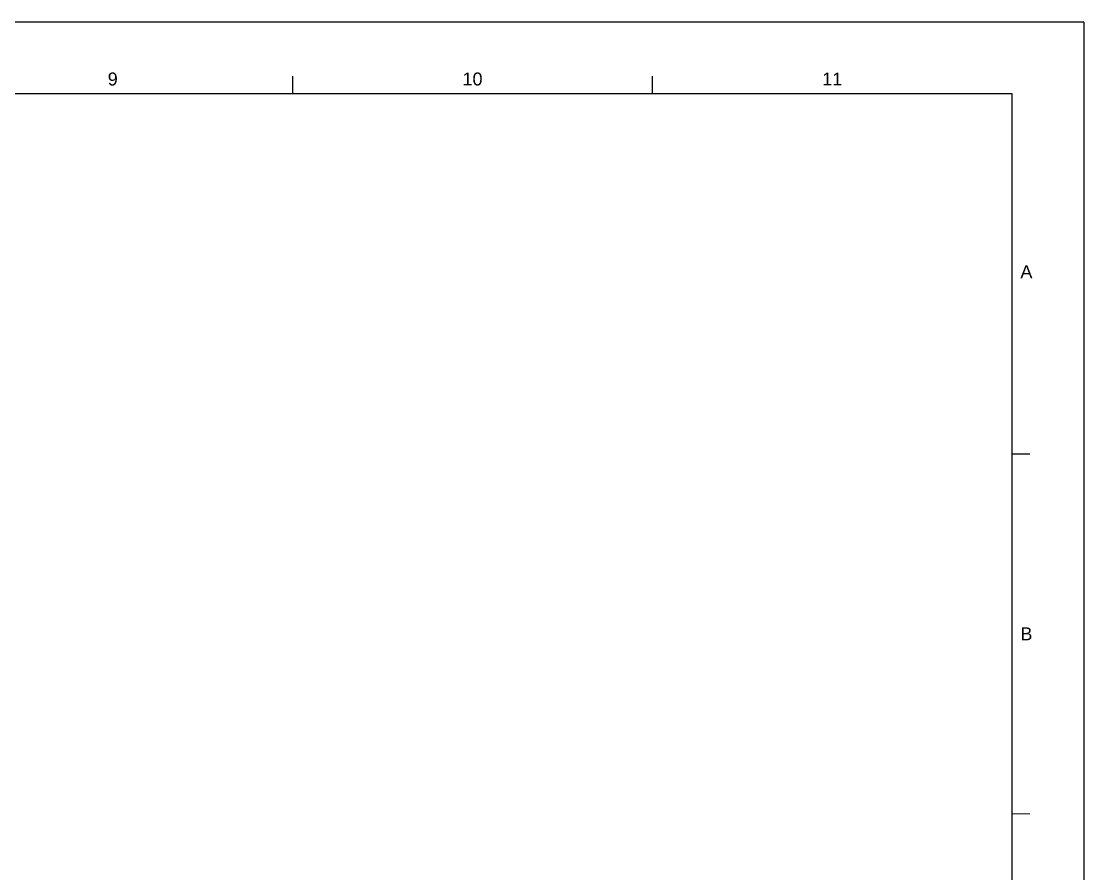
# Paper-space layout 'A000' of a CAD drawing. Header units: millimetres. Extents: x -1 to 593, y -175 to 419.
# Drawn here: x 442.5 to 590.3, y 300.8 to 419.2 of the extents above; entities that cross this region are included whole.
import ezdxf
from ezdxf.enums import TextEntityAlignment as Align

# ---------------------------------------------------------------- set-up
doc = ezdxf.new("R2010")
doc.units = ezdxf.units.MM
doc.header["$MEASUREMENT"] = 0
doc.layers.add('G-ANNO-NPLT', color=210, linetype='Continuous', plot=False)
doc.layers.add('G-ANNO-TEXT', color=3, linetype='Continuous')
doc.layers.add('G-ANNO-TTLB', color=3, linetype='Continuous')
doc.styles.add('ARIAL', font='arial.ttf')

psp = doc.layouts.new('A000')

# ---------------------------------------------------------------- linework, layer by layer
at = {"layer": 'G-ANNO-NPLT', "const_width": 0.18}
for points in [[(590.23, 419.11), (-0.77, 419.11)], [(590.23, -1.69), (590.23, 419.11)]]:
    psp.add_lwpolyline(points, dxfattribs=at)
at = {"layer": 'G-ANNO-TTLB'}
for p, q in [((580.23, 409.11), (24.23, 409.11)), ((580.23, 8.31), (580.23, 409.11))]:
    psp.add_line(p, q, dxfattribs=at)
at = {"layer": 'G-ANNO-TTLB', "const_width": 0.18, "flags": 128}
for points in [[(480.23, 411.61), (480.23, 409.11)], [(530.23, 411.61), (530.23, 409.11)], [(582.73, 359.11), (580.23, 359.11)], [(582.73, 309.11), (580.23, 309.11)]]:
    psp.add_lwpolyline(points, dxfattribs=at)

# ---------------------------------------------------------------- texts
at = {"layer": 'G-ANNO-TEXT', "style": 'ARIAL'}
for s, p in [('9', (455.23, 411.18)), ('10', (505.23, 411.18)), ('11', (555.23, 411.18)), ('A', (582.21, 384.4)), ('B', (582.21, 334.11))]:
    psp.add_text(s, height=1.8, dxfattribs=at).set_placement(p, align=Align.MIDDLE_CENTER)

doc.saveas('drawing.dxf')
